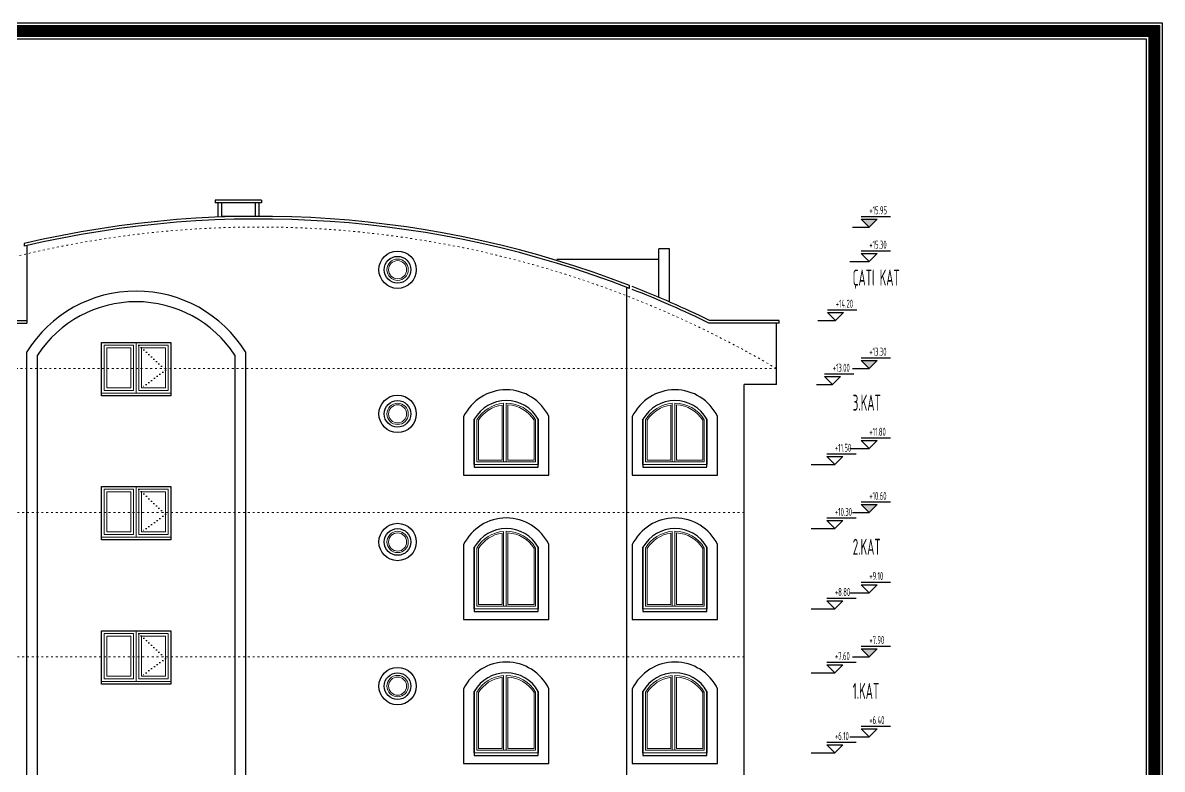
# Model space of a CAD drawing. Extents: x 41749 to 92598, y -24291 to 29432.
# Drawn here: x 85546 to 87682, y -22789 to -21391 of the extents above; entities that cross this region are included whole.
import ezdxf

# ---------------------------------------------------------------- set-up
doc = ezdxf.new("R2010")
doc.units = 0
doc.header["$MEASUREMENT"] = 0
doc.linetypes.add('ACAD_ISO03W100', pattern=[30, 12, -18])
doc.linetypes.add('DOT', pattern=[6.35, 0, -6.35])
for name, color, linetype in [('DUVAR', 6, 'CONTINUOUS'), ('KOLON', 5, 'CONTINUOUS'), ('MERBAS', 231, 'CONTINUOUS'), ('P', 7, 'DOT'), ('SIVA', 7, 'CONTINUOUS'), ('tar', 12, 'CONTINUOUS')]:
    doc.layers.add(name, color=color, linetype=linetype)
doc.layers.add('KAPI-ACILIM1', color=13, linetype='ACAD_ISO03W100', lineweight=20)
doc.layers.add('KAPI-GOR', color=153, linetype='CONTINUOUS', lineweight=15)
doc.styles.add('OLCU', font='isocpeur.ttf', dxfattribs={"width": 0.59})

msp = doc.modelspace()

# ---------------------------------------------------------------- hatches: boundary and pattern name
at = {"layer": 'SIVA', "linetype": 'ByBlock', "ltscale": 1.5}
for points in [[(87117.57919, -21758.22794), (87132.57919, -21773.22794), (87147.57919, -21758.22794)], [(87117.57919, -22023.22794), (87132.57919, -22038.22794), (87147.57919, -22023.22794)], [(87117.57919, -22293.22794), (87132.57919, -22308.22794), (87147.57919, -22293.22794)], [(87117.57919, -22563.22794), (87132.57919, -22578.22794), (87147.57919, -22563.22794)]]:
    msp.add_hatch(color=256, dxfattribs=at).paths.add_polyline_path(points)

# ---------------------------------------------------------------- linework, layer by layer
at = {"layer": 'DUVAR'}
for p, q in [((85548.52741, -21804.11262), (85548.52741, -21809.24854)), ((85553.52741, -21808.08022), (85553.52741, -21953.22794)), ((86678.52741, -23418.22794), (86678.52741, -21886.29801)), ((86683.52741, -21888.22833), (86683.52741, -21882.86681)), ((85013.52741, -21948.22794), (85553.52741, -21948.22794)), ((85013.52741, -21953.22794), (85553.52741, -21953.22794)), ((86372.37888, -22128.22794), (86372.37888, -22128.22794)), ((86372.37888, -22128.22794), (86372.37888, -22128.22794)), ((86372.37888, -22128.22794), (86372.37888, -22128.22794)), ((86688.52741, -22128.22794), (86688.52741, -22128.22794)), ((86688.52741, -22128.22794), (86688.52741, -22128.22794)), ((86688.52741, -22128.22794), (86688.52741, -22128.22794)), ((86372.37888, -22368.22794), (86372.37888, -22368.22794)), ((86372.37888, -22368.22794), (86372.37888, -22368.22794)), ((86372.37888, -22368.22794), (86372.37888, -22368.22794)), ((86688.52741, -22368.22794), (86688.52741, -22368.22794)), ((86688.52741, -22368.22794), (86688.52741, -22368.22794)), ((86688.52741, -22368.22794), (86688.52741, -22368.22794)), ((86372.37888, -22638.22794), (86372.37888, -22638.22794)), ((86372.37888, -22638.22794), (86372.37888, -22638.22794)), ((86372.37888, -22638.22794), (86372.37888, -22638.22794)), ((86688.52741, -22638.22794), (86688.52741, -22638.22794)), ((86688.52741, -22638.22794), (86688.52741, -22638.22794)), ((86688.52741, -22638.22794), (86688.52741, -22638.22794))]:
    msp.add_line(p, q, dxfattribs=at)
for points in [[(85693.52741, -21989.47794), (85823.52741, -21989.47794), (85823.52741, -22089.47794), (85693.52741, -22089.47794)], [(85693.52741, -22259.47794), (85823.52741, -22259.47794), (85823.52741, -22359.47794), (85693.52741, -22359.47794)], [(85693.52741, -22529.47794), (85823.52741, -22529.47794), (85823.52741, -22629.47794), (85693.52741, -22629.47794)]]:
    msp.add_lwpolyline(points, close=True, dxfattribs=at)
for points in [[(85553.52741, -23093.22794), (85553.52741, -22007.18849)], [(85573.52741, -23093.22794), (85573.52741, -22013.03096)], [(85943.52741, -22013.03096), (85943.52741, -23093.22794)], [(85963.52741, -22007.18849), (85963.52741, -23093.22794)], [(86372.37888, -22128.22794), (86372.37888, -22128.22794), (86372.37888, -22238.22794), (86532.37888, -22238.22794), (86532.37888, -22128.22794), (86532.37888, -22128.22794)], [(86392.37888, -22218.22794), (86392.37888, -22133.15449)], [(86392.37888, -22133.15449), (86392.37888, -22223.22794), (86512.37888, -22223.22794), (86512.37888, -22133.15449)], [(86512.37888, -22133.15449), (86512.37888, -22218.22794)], [(86688.52741, -22128.22794), (86688.52741, -22128.22794), (86688.52741, -22238.22794), (86848.52741, -22238.22794), (86848.52741, -22128.22794), (86848.52741, -22128.22794)], [(86708.52741, -22218.22794), (86708.52741, -22133.15449)], [(86708.52741, -22133.15449), (86708.52741, -22223.22794), (86828.52741, -22223.22794), (86828.52741, -22133.15449)], [(86828.52741, -22133.15449), (86828.52741, -22218.22794)], [(86372.37888, -22368.22794), (86372.37888, -22368.22794), (86372.37888, -22508.22794), (86532.37888, -22508.22794), (86532.37888, -22368.22794), (86532.37888, -22368.22794)], [(86392.37888, -22488.22794), (86392.37888, -22373.15449)], [(86392.37888, -22373.15449), (86392.37888, -22493.22794), (86512.37888, -22493.22794), (86512.37888, -22373.15449)], [(86512.37888, -22373.15449), (86512.37888, -22488.22794)], [(86688.52741, -22368.22794), (86688.52741, -22368.22794), (86688.52741, -22508.22794), (86848.52741, -22508.22794), (86848.52741, -22368.22794), (86848.52741, -22368.22794)], [(86708.52741, -22488.22794), (86708.52741, -22373.15449)], [(86708.52741, -22373.15449), (86708.52741, -22493.22794), (86828.52741, -22493.22794), (86828.52741, -22373.15449)], [(86828.52741, -22373.15449), (86828.52741, -22488.22794)], [(86372.37888, -22638.22794), (86372.37888, -22638.22794), (86372.37888, -22778.22794), (86532.37888, -22778.22794), (86532.37888, -22638.22794), (86532.37888, -22638.22794)], [(86688.52741, -22638.22794), (86688.52741, -22638.22794), (86688.52741, -22778.22794), (86848.52741, -22778.22794), (86848.52741, -22638.22794), (86848.52741, -22638.22794)], [(86392.37888, -22758.22794), (86392.37888, -22643.15449)], [(86392.37888, -22643.15449), (86392.37888, -22763.22794), (86512.37888, -22763.22794), (86512.37888, -22643.15449)], [(86512.37888, -22643.15449), (86512.37888, -22758.22794)], [(86708.52741, -22758.22794), (86708.52741, -22643.15449)], [(86708.52741, -22643.15449), (86708.52741, -22763.22794), (86828.52741, -22763.22794), (86828.52741, -22643.15449)], [(86828.52741, -22643.15449), (86828.52741, -22758.22794)]]:
    msp.add_lwpolyline(points, dxfattribs=at)
for centre, radius in [((86248.52741, -21853.22794), 35), ((86248.52741, -21853.22794), 25), ((86248.52741, -22123.22794), 35), ((86248.52741, -22123.22794), 25), ((86248.52741, -22363.22794), 35), ((86248.52741, -22363.22794), 25), ((86248.52741, -22633.22794), 35), ((86248.52741, -22633.22794), 25)]:
    msp.add_circle(centre, radius, dxfattribs=at)
for centre, radius, start, end in [((85988.52741, -23681.01095), 1927.78302, 68.86800366, 103.1935609), ((85988.52741, -23681.01095), 1922.78302, 68.8104057, 103.22849144), ((85758.52741, -22134.59219), 241.36425, 31.86018495, 148.13981505), ((85758.52741, -22134.59219), 221.36425, 33.30842469, 146.69157531), ((86452.37888, -22167.22794), 89, 25.98923359, 154.01076641), ((86768.52741, -22167.22794), 89, 25.98923359, 154.01076641), ((86452.37888, -22167.22794), 69, 29.5918458, 150.4081542), ((86768.52741, -22167.22794), 69, 29.5918458, 150.4081542), ((86452.37888, -22407.22794), 89, 25.98923359, 154.01076641), ((86768.52741, -22407.22794), 89, 25.98923359, 154.01076641), ((86452.37888, -22407.22794), 69, 29.5918458, 150.4081542), ((86768.52741, -22407.22794), 69, 29.5918458, 150.4081542), ((86452.37888, -22677.22794), 89, 25.98923359, 154.01076641), ((86768.52741, -22677.22794), 89, 25.98923359, 154.01076641), ((86452.37888, -22677.22794), 69, 29.5918458, 150.4081542), ((86768.52741, -22677.22794), 69, 29.5918458, 150.4081542)]:
    msp.add_arc(centre, radius, start, end, dxfattribs=at)
at = {"layer": 'KAPI-ACILIM1', "linetype": 'ACAD_ISO03W100', "ltscale": 0.3}
for p, q in [((86958.52741, -22038.22794), (85018.52741, -22038.22794)), ((86898.52741, -22308.22794), (85078.52741, -22308.22794)), ((86898.52741, -22578.22794), (85078.52741, -22578.22794))]:
    msp.add_line(p, q, dxfattribs=at)
msp.add_arc((85988.52741, -23681.01095), 1907.78302, 59.43978808, 120.56021192, dxfattribs=at)
at = {"layer": 'KAPI-GOR'}
for p, q in [((85698.52741, -21994.47794), (85753.52637, -21994.47794)), ((85753.52637, -21994.47794), (85753.52637, -22079.47794)), ((85818.52741, -21994.47794), (85763.52637, -21994.47794)), ((85763.52637, -21994.47794), (85763.52637, -22079.47794)), ((85703.52741, -21999.47794), (85703.52741, -22074.47794)), ((85813.52741, -21999.47794), (85813.52741, -22074.47794)), ((85758.52637, -22084.47794), (85693.52741, -22084.47794)), ((85758.52637, -22084.47794), (85823.52741, -22084.47794)), ((86452.37888, -22103.22794), (86452.37888, -22213.22794)), ((86768.52741, -22103.22794), (86768.52741, -22213.22794)), ((86512.37888, -22218.22794), (86392.37888, -22218.22794)), ((86507.37888, -22213.22794), (86397.37888, -22213.22794)), ((86828.52741, -22218.22794), (86708.52741, -22218.22794)), ((86823.52741, -22213.22794), (86713.52741, -22213.22794)), ((85698.52741, -22264.47794), (85753.52637, -22264.47794)), ((85703.52741, -22269.47794), (85703.52741, -22344.47794)), ((85753.52637, -22264.47794), (85753.52637, -22349.47794)), ((85818.52741, -22264.47794), (85763.52637, -22264.47794)), ((85763.52637, -22264.47794), (85763.52637, -22349.47794)), ((85813.52741, -22269.47794), (85813.52741, -22344.47794)), ((85758.52637, -22354.47794), (85693.52741, -22354.47794)), ((85758.52637, -22354.47794), (85823.52741, -22354.47794)), ((86452.37888, -22343.22794), (86452.37888, -22483.22794)), ((86768.52741, -22343.22794), (86768.52741, -22483.22794)), ((86512.37888, -22488.22794), (86392.37888, -22488.22794)), ((86507.37888, -22483.22794), (86397.37888, -22483.22794)), ((86828.52741, -22488.22794), (86708.52741, -22488.22794)), ((86823.52741, -22483.22794), (86713.52741, -22483.22794)), ((85698.52741, -22534.47794), (85753.52637, -22534.47794)), ((85703.52741, -22539.47794), (85703.52741, -22614.47794)), ((85753.52637, -22534.47794), (85753.52637, -22619.47794)), ((85818.52741, -22534.47794), (85763.52637, -22534.47794)), ((85763.52637, -22534.47794), (85763.52637, -22619.47794)), ((85813.52741, -22539.47794), (85813.52741, -22614.47794)), ((86452.37888, -22613.22794), (86452.37888, -22753.22794)), ((86768.52741, -22613.22794), (86768.52741, -22753.22794)), ((85758.52637, -22624.47794), (85693.52741, -22624.47794)), ((85758.52637, -22624.47794), (85823.52741, -22624.47794)), ((86512.37888, -22758.22794), (86392.37888, -22758.22794)), ((86507.37888, -22753.22794), (86397.37888, -22753.22794)), ((86828.52741, -22758.22794), (86708.52741, -22758.22794)), ((86823.52741, -22753.22794), (86713.52741, -22753.22794))]:
    msp.add_line(p, q, dxfattribs=at)
for points in [[(85693.52741, -21989.47794), (85758.52637, -21989.47794), (85758.52637, -22084.47794), (85693.52741, -22084.47794)], [(85693.52741, -22084.47794), (85758.52637, -22084.47794), (85758.52637, -21989.47794), (85693.52741, -21989.47794)], [(85823.52741, -21989.47794), (85758.52637, -21989.47794), (85758.52637, -22084.47794), (85823.52741, -22084.47794)], [(85823.52741, -22084.47794), (85758.52637, -22084.47794), (85758.52637, -21989.47794), (85823.52741, -21989.47794)], [(85698.52741, -22084.47794), (85698.52741, -22084.47794)], [(85818.52741, -22084.47794), (85818.52741, -22084.47794)], [(85693.52741, -22259.47794), (85758.52637, -22259.47794), (85758.52637, -22354.47794), (85693.52741, -22354.47794)], [(85693.52741, -22354.47794), (85758.52637, -22354.47794), (85758.52637, -22259.47794), (85693.52741, -22259.47794)], [(85823.52741, -22259.47794), (85758.52637, -22259.47794), (85758.52637, -22354.47794), (85823.52741, -22354.47794)], [(85823.52741, -22354.47794), (85758.52637, -22354.47794), (85758.52637, -22259.47794), (85823.52741, -22259.47794)], [(85698.52741, -22354.47794), (85698.52741, -22354.47794)], [(85818.52741, -22354.47794), (85818.52741, -22354.47794)], [(85693.52741, -22529.47794), (85758.52637, -22529.47794), (85758.52637, -22624.47794), (85693.52741, -22624.47794)], [(85693.52741, -22624.47794), (85758.52637, -22624.47794), (85758.52637, -22529.47794), (85693.52741, -22529.47794)], [(85823.52741, -22529.47794), (85758.52637, -22529.47794), (85758.52637, -22624.47794), (85823.52741, -22624.47794)], [(85823.52741, -22624.47794), (85758.52637, -22624.47794), (85758.52637, -22529.47794), (85823.52741, -22529.47794)], [(85698.52741, -22624.47794), (85698.52741, -22624.47794)], [(85818.52741, -22624.47794), (85818.52741, -22624.47794)]]:
    msp.add_lwpolyline(points, close=True, dxfattribs=at)
for points in [[(85698.52741, -22079.47794), (85698.52741, -21994.47794), (85698.52741, -21994.47794)], [(85703.52741, -21994.47794), (85753.52637, -21994.47794), (85753.52637, -22079.47794), (85698.52741, -22079.47794), (85698.52741, -21994.47794)], [(85813.52741, -21994.47794), (85763.52637, -21994.47794), (85763.52637, -22079.47794), (85818.52741, -22079.47794), (85818.52741, -21994.47794)], [(85818.52741, -22079.47794), (85818.52741, -21994.47794), (85818.52741, -21994.47794)], [(85703.52741, -21999.47794), (85748.52637, -21999.47794), (85748.52637, -22074.47794), (85703.52741, -22074.47794)], [(85813.52741, -21999.47794), (85768.52637, -21999.47794), (85768.52637, -22074.47794), (85813.52741, -22074.47794)], [(85823.52741, -22084.47794), (85823.52741, -22089.47794), (85693.52741, -22089.47794), (85693.52741, -22084.47794)], [(86447.37888, -22213.22794), (86447.37888, -22103.42355)], [(86452.37888, -22213.22794), (86452.37888, -22103.22794)], [(86452.37888, -22103.22794), (86452.37888, -22213.22794)], [(86452.37888, -22103.22794), (86452.37888, -22213.22794)], [(86763.52741, -22213.22794), (86763.52741, -22103.42355)], [(86768.52741, -22213.22794), (86768.52741, -22103.22794)], [(86768.52741, -22103.22794), (86768.52741, -22213.22794)], [(86768.52741, -22103.22794), (86768.52741, -22213.22794)], [(86444.37888, -22210.22794), (86444.37888, -22106.7548)], [(86455.37888, -22106.30175), (86455.37888, -22210.22794)], [(86760.52741, -22210.22794), (86760.52741, -22106.7548)], [(86771.52741, -22106.30175), (86771.52741, -22210.22794)], [(86397.37888, -22134.5018), (86397.37888, -22213.22794)], [(86400.37888, -22135.3375), (86400.37888, -22210.22794), (86444.37888, -22210.22794)], [(86455.37888, -22210.22794), (86504.37888, -22210.22794), (86504.37888, -22135.3375)], [(86507.37888, -22213.22794), (86507.37888, -22134.5018)], [(86713.52741, -22134.5018), (86713.52741, -22213.22794)], [(86716.52741, -22135.3375), (86716.52741, -22210.22794), (86760.52741, -22210.22794)], [(86771.52741, -22210.22794), (86820.52741, -22210.22794), (86820.52741, -22135.3375)], [(86823.52741, -22213.22794), (86823.52741, -22134.5018)], [(85698.52741, -22349.47794), (85698.52741, -22264.47794), (85698.52741, -22264.47794)], [(85703.52741, -22264.47794), (85753.52637, -22264.47794), (85753.52637, -22349.47794), (85698.52741, -22349.47794), (85698.52741, -22264.47794)], [(85703.52741, -22269.47794), (85748.52637, -22269.47794), (85748.52637, -22344.47794), (85703.52741, -22344.47794)], [(85813.52741, -22264.47794), (85763.52637, -22264.47794), (85763.52637, -22349.47794), (85818.52741, -22349.47794), (85818.52741, -22264.47794)], [(85813.52741, -22269.47794), (85768.52637, -22269.47794), (85768.52637, -22344.47794), (85813.52741, -22344.47794)], [(85818.52741, -22349.47794), (85818.52741, -22264.47794), (85818.52741, -22264.47794)], [(85823.52741, -22354.47794), (85823.52741, -22359.47794), (85693.52741, -22359.47794), (85693.52741, -22354.47794)], [(86444.37888, -22480.22794), (86444.37888, -22346.7548)], [(86447.37888, -22483.22794), (86447.37888, -22343.42355)], [(86452.37888, -22483.22794), (86452.37888, -22343.22794)], [(86452.37888, -22343.22794), (86452.37888, -22483.22794)], [(86452.37888, -22343.22794), (86452.37888, -22483.22794)], [(86455.37888, -22346.30175), (86455.37888, -22480.22794)], [(86760.52741, -22480.22794), (86760.52741, -22346.7548)], [(86763.52741, -22483.22794), (86763.52741, -22343.42355)], [(86768.52741, -22483.22794), (86768.52741, -22343.22794)], [(86768.52741, -22343.22794), (86768.52741, -22483.22794)], [(86768.52741, -22343.22794), (86768.52741, -22483.22794)], [(86771.52741, -22346.30175), (86771.52741, -22480.22794)], [(86397.37888, -22374.5018), (86397.37888, -22483.22794)], [(86400.37888, -22375.3375), (86400.37888, -22480.22794), (86444.37888, -22480.22794)], [(86455.37888, -22480.22794), (86504.37888, -22480.22794), (86504.37888, -22375.3375)], [(86507.37888, -22483.22794), (86507.37888, -22374.5018)], [(86713.52741, -22374.5018), (86713.52741, -22483.22794)], [(86716.52741, -22375.3375), (86716.52741, -22480.22794), (86760.52741, -22480.22794)], [(86771.52741, -22480.22794), (86820.52741, -22480.22794), (86820.52741, -22375.3375)], [(86823.52741, -22483.22794), (86823.52741, -22374.5018)], [(85698.52741, -22619.47794), (85698.52741, -22534.47794), (85698.52741, -22534.47794)], [(85703.52741, -22534.47794), (85753.52637, -22534.47794), (85753.52637, -22619.47794), (85698.52741, -22619.47794), (85698.52741, -22534.47794)], [(85703.52741, -22539.47794), (85748.52637, -22539.47794), (85748.52637, -22614.47794), (85703.52741, -22614.47794)], [(85813.52741, -22534.47794), (85763.52637, -22534.47794), (85763.52637, -22619.47794), (85818.52741, -22619.47794), (85818.52741, -22534.47794)], [(85813.52741, -22539.47794), (85768.52637, -22539.47794), (85768.52637, -22614.47794), (85813.52741, -22614.47794)], [(85818.52741, -22619.47794), (85818.52741, -22534.47794), (85818.52741, -22534.47794)], [(86444.37888, -22750.22794), (86444.37888, -22616.7548)], [(86447.37888, -22753.22794), (86447.37888, -22613.42355)], [(86452.37888, -22753.22794), (86452.37888, -22613.22794)], [(86452.37888, -22613.22794), (86452.37888, -22753.22794)], [(86452.37888, -22613.22794), (86452.37888, -22753.22794)], [(86455.37888, -22616.30175), (86455.37888, -22750.22794)], [(86760.52741, -22750.22794), (86760.52741, -22616.7548)], [(86763.52741, -22753.22794), (86763.52741, -22613.42355)], [(86768.52741, -22753.22794), (86768.52741, -22613.22794)], [(86768.52741, -22613.22794), (86768.52741, -22753.22794)], [(86768.52741, -22613.22794), (86768.52741, -22753.22794)], [(86771.52741, -22616.30175), (86771.52741, -22750.22794)], [(85823.52741, -22624.47794), (85823.52741, -22629.47794), (85693.52741, -22629.47794), (85693.52741, -22624.47794)], [(86397.37888, -22644.5018), (86397.37888, -22753.22794)], [(86400.37888, -22645.3375), (86400.37888, -22750.22794), (86444.37888, -22750.22794)], [(86455.37888, -22750.22794), (86504.37888, -22750.22794), (86504.37888, -22645.3375)], [(86507.37888, -22753.22794), (86507.37888, -22644.5018)], [(86713.52741, -22644.5018), (86713.52741, -22753.22794)], [(86716.52741, -22645.3375), (86716.52741, -22750.22794), (86760.52741, -22750.22794)], [(86771.52741, -22750.22794), (86820.52741, -22750.22794), (86820.52741, -22645.3375)], [(86823.52741, -22753.22794), (86823.52741, -22644.5018)]]:
    msp.add_lwpolyline(points, dxfattribs=at)
for centre, radius in [((86248.52741, -21853.22794), 20), ((86248.52741, -21853.22794), 17), ((86248.52741, -22123.22794), 20), ((86248.52741, -22123.22794), 17), ((86248.52741, -22363.22794), 20), ((86248.52741, -22363.22794), 17), ((86248.52741, -22633.22794), 20), ((86248.52741, -22633.22794), 17)]:
    msp.add_circle(centre, radius, dxfattribs=at)
for centre, radius, start, end in [((86452.37888, -22167.22794), 64, 94.48079879, 149.24648019), ((86452.37888, -22167.22794), 64, 30.75351981, 90), ((86768.52741, -22167.22794), 64, 94.48079879, 149.24648019), ((86768.52741, -22167.22794), 64, 30.75351981, 90), ((86452.37888, -22167.22794), 61, 97.53590934, 148.48014142), ((86452.37888, -22167.22794), 61, 31.51985858, 87.18103763), ((86768.52741, -22167.22794), 61, 97.53590934, 148.48014142), ((86768.52741, -22167.22794), 61, 31.51985858, 87.18103763), ((86452.37888, -22407.22794), 64, 94.48079879, 149.24648019), ((86452.37888, -22407.22794), 61, 97.53590934, 148.48014142), ((86452.37888, -22407.22794), 64, 30.75351981, 90), ((86452.37888, -22407.22794), 61, 31.51985858, 87.18103763), ((86768.52741, -22407.22794), 64, 94.48079879, 149.24648019), ((86768.52741, -22407.22794), 61, 97.53590934, 148.48014142), ((86768.52741, -22407.22794), 64, 30.75351981, 90), ((86768.52741, -22407.22794), 61, 31.51985858, 87.18103763), ((86452.37888, -22677.22794), 64, 94.48079879, 149.24648019), ((86452.37888, -22677.22794), 61, 97.53590934, 148.48014142), ((86452.37888, -22677.22794), 64, 30.75351981, 90), ((86452.37888, -22677.22794), 61, 31.51985858, 87.18103763), ((86768.52741, -22677.22794), 64, 94.48079879, 149.24648019), ((86768.52741, -22677.22794), 61, 97.53590934, 148.48014142), ((86768.52741, -22677.22794), 64, 30.75351981, 90), ((86768.52741, -22677.22794), 61, 31.51985858, 87.18103763)]:
    msp.add_arc(centre, radius, start, end, dxfattribs=at)
at = {"layer": 'KOLON'}
for p, q in [((86963.52741, -21953.22794), (86832.24559, -21953.22794)), ((86963.52741, -21948.22794), (86833.4004, -21948.22794)), ((86958.52741, -22068.22794), (86958.52741, -21953.22794)), ((86963.52741, -21953.22794), (86963.52741, -21948.22794)), ((86958.52741, -22068.22794), (86898.52741, -22068.22794)), ((86898.52741, -23094.96803), (86898.52741, -22068.22794))]:
    msp.add_line(p, q, dxfattribs=at)
for radius, start, end in [(1927.78302, 64.00699222, 68.70859855), (1922.78302, 63.97262547, 68.65052335)]:
    msp.add_arc((85988.52741, -23681.01095), radius, start, end, dxfattribs=at)
at = {"layer": 'MERBAS'}
for points in [[(77072.0777, -24290.68394), (77072.0777, -21390.68394), (87681.83095, -21390.68394), (87681.83095, -24290.68394)], [(77077.0777, -24285.68394), (77077.0777, -21395.68394), (87676.83095, -21395.68394), (87676.83095, -24285.68394)], [(77097.0777, -24265.68394), (77097.0777, -21415.68394), (87656.83095, -21415.68394), (87656.83095, -24265.68394)], [(77102.0777, -24260.68394), (77102.0777, -21420.68394), (87651.83095, -21420.68394), (87651.83095, -24260.68394)]]:
    msp.add_lwpolyline(points, close=True, dxfattribs=at)
at = {"layer": 'MERBAS', "const_width": 20}
msp.add_lwpolyline([(77087.0777, -24275.68394), (77087.0777, -21405.68394), (87666.83095, -21405.68394), (87666.83095, -24275.68394)], close=True, dxfattribs=at)
at = {"layer": 'P'}
for points in [[(85763.52637, -21994.47794), (85813.52741, -22041.31084), (85768.52637, -22074.47794)], [(85763.52637, -22264.47794), (85813.52741, -22311.31084), (85768.52637, -22344.47794)], [(85763.52637, -22534.47794), (85813.52741, -22581.31084), (85768.52637, -22614.47794)]]:
    msp.add_lwpolyline(points, dxfattribs=at)
at = {"layer": 'SIVA'}
for p, q in [((87117.57919, -21753.22794), (87172.57919, -21753.22794)), ((87132.57919, -21773.22794), (87117.57919, -21758.22794)), ((87117.57919, -21758.22794), (87147.57919, -21758.22794)), ((87132.57919, -21773.22794), (87147.57919, -21758.22794)), ((87101.59663, -21773.22794), (87132.57919, -21773.22794)), ((87117.57919, -21817.72794), (87172.57919, -21817.72794)), ((87132.57919, -21837.72794), (87117.57919, -21822.72794)), ((87117.57919, -21822.72794), (87147.57919, -21822.72794)), ((87132.57919, -21837.72794), (87147.57919, -21822.72794)), ((87096.16985, -21837.72794), (87132.57919, -21837.72794)), ((87054.70303, -21928.22794), (87109.70303, -21928.22794)), ((87069.70303, -21948.22794), (87054.70303, -21933.22794)), ((87054.70303, -21933.22794), (87084.70303, -21933.22794)), ((87069.70303, -21948.22794), (87084.70303, -21933.22794)), ((87036.41769, -21948.22794), (87069.70303, -21948.22794)), ((87117.57919, -22018.22794), (87172.57919, -22018.22794)), ((87101.59663, -22038.22794), (87132.57919, -22038.22794)), ((87132.57919, -22038.22794), (87117.57919, -22023.22794)), ((87117.57919, -22023.22794), (87147.57919, -22023.22794)), ((87132.57919, -22038.22794), (87147.57919, -22023.22794)), ((87048.84961, -22048.22794), (87103.84961, -22048.22794)), ((87048.84961, -22053.22794), (87078.84961, -22053.22794)), ((87063.84961, -22068.22794), (87048.84961, -22053.22794)), ((87063.84961, -22068.22794), (87078.84961, -22053.22794)), ((87033.51625, -22068.22794), (87063.84961, -22068.22794)), ((87117.57919, -22168.22794), (87172.57919, -22168.22794)), ((87096.16985, -22188.22794), (87132.57919, -22188.22794)), ((87132.57919, -22188.22794), (87117.57919, -22173.22794)), ((87117.57919, -22173.22794), (87147.57919, -22173.22794)), ((87132.57919, -22188.22794), (87147.57919, -22173.22794)), ((87053.08444, -22198.22794), (87108.08444, -22198.22794)), ((87053.08444, -22203.22794), (87083.08444, -22203.22794)), ((87068.08444, -22218.22794), (87053.08444, -22203.22794)), ((87068.08444, -22218.22794), (87083.08444, -22203.22794)), ((87023.80126, -22218.22794), (87068.08444, -22218.22794)), ((87117.57919, -22288.22794), (87172.57919, -22288.22794)), ((87132.57919, -22308.22794), (87117.57919, -22293.22794)), ((87117.57919, -22293.22794), (87147.57919, -22293.22794)), ((87132.57919, -22308.22794), (87147.57919, -22293.22794)), ((87053.08444, -22318.22794), (87108.08444, -22318.22794)), ((87101.59663, -22308.22794), (87132.57919, -22308.22794)), ((87023.80126, -22338.22794), (87068.08444, -22338.22794)), ((87053.08444, -22323.22794), (87083.08444, -22323.22794)), ((87068.08444, -22338.22794), (87053.08444, -22323.22794)), ((87068.08444, -22338.22794), (87083.08444, -22323.22794)), ((87117.57919, -22438.22794), (87172.57919, -22438.22794)), ((87132.57919, -22458.22794), (87117.57919, -22443.22794)), ((87117.57919, -22443.22794), (87147.57919, -22443.22794)), ((87132.57919, -22458.22794), (87147.57919, -22443.22794)), ((87053.08444, -22468.22794), (87108.08444, -22468.22794)), ((87096.16985, -22458.22794), (87132.57919, -22458.22794)), ((87023.80126, -22488.22794), (87068.08444, -22488.22794)), ((87053.08444, -22473.22794), (87083.08444, -22473.22794)), ((87068.08444, -22488.22794), (87053.08444, -22473.22794)), ((87068.08444, -22488.22794), (87083.08444, -22473.22794)), ((87117.57919, -22558.22794), (87172.57919, -22558.22794)), ((87132.57919, -22578.22794), (87117.57919, -22563.22794)), ((87117.57919, -22563.22794), (87147.57919, -22563.22794)), ((87132.57919, -22578.22794), (87147.57919, -22563.22794)), ((87053.08444, -22588.22794), (87108.08444, -22588.22794)), ((87053.08444, -22593.22794), (87083.08444, -22593.22794)), ((87068.08444, -22608.22794), (87053.08444, -22593.22794)), ((87068.08444, -22608.22794), (87083.08444, -22593.22794)), ((87101.59663, -22578.22794), (87132.57919, -22578.22794)), ((87023.80126, -22608.22794), (87068.08444, -22608.22794)), ((87117.57919, -22708.22794), (87172.57919, -22708.22794)), ((87132.57919, -22728.22794), (87117.57919, -22713.22794)), ((87117.57919, -22713.22794), (87147.57919, -22713.22794)), ((87132.57919, -22728.22794), (87147.57919, -22713.22794)), ((87053.08444, -22738.22794), (87108.08444, -22738.22794)), ((87053.08444, -22743.22794), (87083.08444, -22743.22794)), ((87068.08444, -22758.22794), (87053.08444, -22743.22794)), ((87068.08444, -22758.22794), (87083.08444, -22743.22794)), ((87096.16985, -22728.22794), (87132.57919, -22728.22794)), ((87023.80126, -22758.22794), (87068.08444, -22758.22794))]:
    msp.add_line(p, q, dxfattribs=at)
at = {"layer": 'tar'}
for p, q in [((85906.7601, -21723.22794), (85906.7601, -21728.22794)), ((85993.52741, -21723.22794), (85906.7601, -21723.22794)), ((85993.52741, -21728.22794), (85906.7601, -21728.22794)), ((85911.7601, -21728.22794), (85911.7601, -21754.75704)), ((85918.7601, -21728.22794), (85918.7601, -21753.22794)), ((85981.52741, -21728.22794), (85981.52741, -21753.22794)), ((85988.52741, -21728.22794), (85988.52741, -21753.22794)), ((85993.52741, -21723.22794), (85993.52741, -21728.22794)), ((85981.52741, -21753.22794), (85918.7601, -21753.22794)), ((86738.52741, -21905.10348), (86738.52741, -21814.24929)), ((86758.52741, -21814.24929), (86738.52741, -21814.24929)), ((86758.52741, -21913.68321), (86758.52741, -21814.24929)), ((86738.52741, -21834.24929), (86547.02621, -21834.24929))]:
    msp.add_line(p, q, dxfattribs=at)

# ---------------------------------------------------------------- texts
at = {"layer": 'SIVA', "style": 'OLCU', "width": 0.5}
for s, height, p in [('+15.95', 15, (87132.84472, -21749.32417)), ('+15.30', 15, (87132.84472, -21813.82417)), ('ÇATI KAT', 30, (87101.70979, -21882.96646)), ('+14.20', 15, (87069.96856, -21924.32417)), ('+13.30', 15, (87132.84472, -22014.32417)), ('+13.00', 15, (87064.11514, -22044.32417)), ('3.KAT', 30, (87101.70979, -22117.29473)), ('+11.80', 15, (87132.84472, -22164.32417)), ('+11.50', 15, (87068.34996, -22194.32417)), ('+10.60', 15, (87132.84472, -22284.32417)), ('+10.30', 15, (87068.34996, -22314.32417)), ('2.KAT', 30, (87101.70979, -22387.29473)), ('+9.10', 15, (87132.84472, -22434.32417)), ('+8.80', 15, (87068.34996, -22464.32417)), ('+7.90', 15, (87132.84472, -22554.32417)), ('+7.60', 15, (87068.34996, -22584.32417)), ('1.KAT', 30, (87101.70979, -22657.29473)), ('+6.40', 15, (87132.84472, -22704.32417)), ('+6.10', 15, (87068.34996, -22734.32417))]:
    msp.add_text(s, height=height, dxfattribs=at).set_placement(p)

doc.saveas('drawing.dxf')
